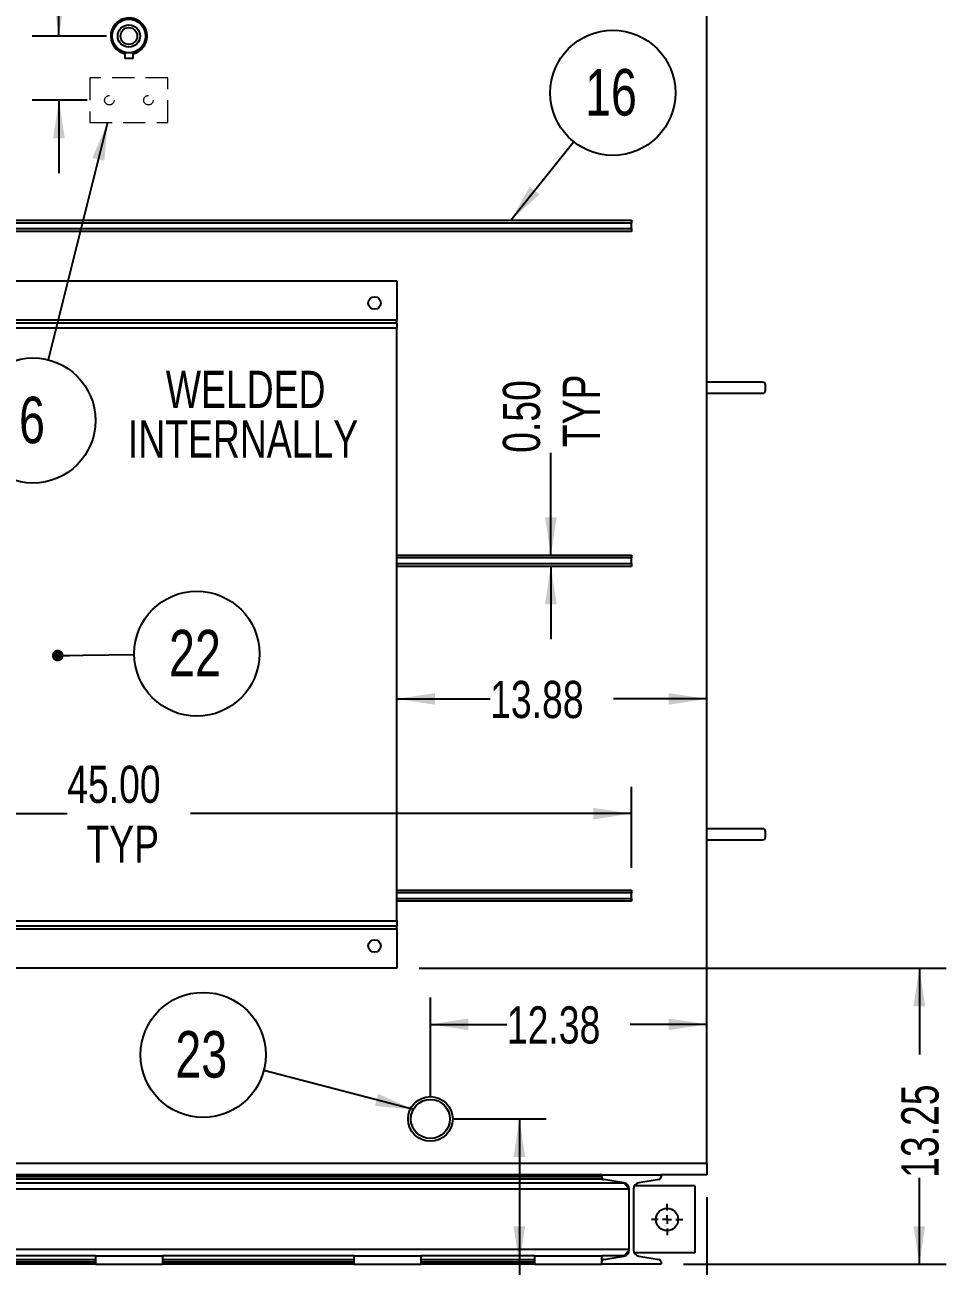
# Model space of a CAD drawing. Header units: inches. Extents: x 1 to 529, y 1 to 374.
# Drawn here: x 186.4 to 252.7, y 71.1 to 160 of the extents above; entities that cross this region are included whole.
import ezdxf

# ---------------------------------------------------------------- set-up
doc = ezdxf.new("R2010")
doc.units = ezdxf.units.IN
doc.header["$LTSCALE"] = 32
doc.header["$MEASUREMENT"] = 0
doc.linetypes.add('HIDDEN', pattern=[0.075, 0.05, -0.025])
doc.layers.add('FORMAT', color=7, linetype='Continuous')
doc.styles.add('SLDTEXTSTYLE0', font='TXT', dxfattribs={"width": 0.75})
doc.dimstyles.new('SLDDIMSTYLE0', dxfattribs={"dimtxt": 2.71875, "dimasz": 2.71875, "dimexe": 0, "dimexo": 0.0625, "dimgap": 0.679688, "dimtad": 0, "dimlfac": 0.625, "dimrnd": 1e-09, "dimzin": 4, "dimdsep": 46, "dimtxsty": 'SLDTEXTSTYLE0', "dimsah": 1, "dimcen": 0.09, "dimadec": 0, "dimazin": 1, "dimtfac": 1, "dimtofl": 0, "dimtmove": 0, "dimatfit": 3, "dimfxl": 0, "dimfrac": 2, "dimtolj": 1, "dimtzin": 12, "dimarcsym": 0})
doc.dimstyles.new('SLDDIMSTYLE1', dxfattribs={"dimtxt": 2.71875, "dimasz": 2.71875, "dimexe": 0, "dimexo": 0.0625, "dimgap": 0.679688, "dimtad": 0, "dimlfac": 0.625, "dimrnd": 1e-09, "dimzin": 12, "dimdsep": 46, "dimtxsty": 'SLDTEXTSTYLE0', "dimsah": 1, "dimcen": 0.09, "dimadec": 0, "dimazin": 3, "dimtfac": 1, "dimtofl": 0, "dimtmove": 0, "dimatfit": 3, "dimfxl": 0, "dimfrac": 2, "dimtolj": 1, "dimtzin": 12, "dimarcsym": 0})
doc.dimstyles.new('SLDDIMSTYLE3', dxfattribs={"dimtxt": 2.71875, "dimasz": 2.71875, "dimexe": 0, "dimexo": 0.0625, "dimgap": 0.679688, "dimtad": 0, "dimlfac": 0.625, "dimrnd": 1e-09, "dimzin": 12, "dimdsep": 46, "dimtxsty": 'SLDTEXTSTYLE0', "dimsah": 1, "dimcen": 0.09, "dimadec": 0, "dimazin": 3, "dimtfac": 1, "dimtmove": 0, "dimatfit": 0, "dimfxl": 0, "dimfrac": 2, "dimtolj": 1, "dimtzin": 12, "dimarcsym": 0})
doc.dimstyles.new('SLDDIMSTYLE4', dxfattribs={"dimtxt": 2.71875, "dimasz": 2.71875, "dimexe": 0, "dimexo": 0.0625, "dimgap": 0.679688, "dimtad": 0, "dimlfac": 0.625, "dimrnd": 1e-09, "dimzin": 0, "dimdsep": 46, "dimtxsty": 'SLDTEXTSTYLE0', "dimsah": 1, "dimcen": 0.09, "dimadec": 0, "dimazin": 0, "dimtfac": 1, "dimtmove": 0, "dimatfit": 0, "dimfxl": 0, "dimfrac": 2, "dimtolj": 1, "dimtzin": 12, "dimarcsym": 0})
doc.dimstyles.new('SLDDIMSTYLE5', dxfattribs={"dimtxt": 0.18, "dimasz": 2.71875, "dimexe": 0, "dimexo": 0.0625, "dimgap": 0, "dimtad": 0, "dimtih": 1, "dimtoh": 1, "dimdec": 0, "dimrnd": 1e-09, "dimzin": 0, "dimdsep": 46, "dimtxsty": 'Standard', "dimsah": 1, "dimcen": 0.09, "dimadec": 0, "dimazin": 0, "dimtfac": 2.71875, "dimtdec": 0, "dimtofl": 0, "dimtmove": 0, "dimatfit": 3, "dimfxl": 0, "dimfrac": 2, "dimtolj": 1, "dimtzin": 0, "dimarcsym": 0})
doc.dimstyles.new('SLDDIMSTYLE6', dxfattribs={"dimtxt": 0.18, "dimasz": 0.836538, "dimexe": 0, "dimexo": 0.0625, "dimgap": 0, "dimtad": 0, "dimtih": 1, "dimtoh": 1, "dimdec": 0, "dimrnd": 1e-09, "dimzin": 0, "dimdsep": 46, "dimtxsty": 'Standard', "dimblk1": 'DOT', "dimblk2": 'DOT', "dimsah": 1, "dimcen": 0.09, "dimadec": 0, "dimazin": 0, "dimtfac": 0.836538, "dimtdec": 0, "dimtofl": 0, "dimtmove": 0, "dimatfit": 3, "dimldrblk": 'DOT', "dimfxl": 0, "dimfrac": 2, "dimtolj": 1, "dimtzin": 0, "dimarcsym": 0})

# ---------------------------------------------------------------- blocks, each defined once
blk = doc.blocks.new('Drawing View39')
at = {"color": 7, "linetype": 'Continuous', "lineweight": 25}
for p, q in [((54.3, -106.215), (54.3, -2.215)), ((12.6, -26.615), (12.6, -27.015)), ((12.9, -26.615), (12.6, -26.615)), ((13.2, -26.615), (12.9, -26.615)), ((13.2, -27.015), (13.2, -26.615)), ((12.9, -27.015), (12.6, -27.015)), ((13.2, -27.015), (12.9, -27.015)), ((-23.1, -38.615), (48.9, -38.615)), ((48.9, -38.815), (-23.1, -38.815)), ((48.9, -38.615), (48.9, -38.815)), ((48.9, -39.215), (48.9, -38.815)), ((-23.1, -39.215), (48.9, -39.215)), ((48.9, -39.415), (-23.1, -39.415)), ((48.9, -39.215), (48.9, -39.415)), ((-6.3, -42.95), (32.1, -42.95)), ((32.1, -42.95), (32.1, -45.783)), ((32.1, -45.783), (-6.3, -45.783)), ((32.1, -45.983), (-6.3, -45.983)), ((32.1, -45.983), (32.1, -45.783)), ((32.1, -45.983), (32.1, -46.35)), ((32.1, -46.35), (-6.3, -46.35)), ((32.1, -88.815), (32.1, -46.35)), ((58.3, -50.215), (54.3, -50.215)), ((58.5, -50.815), (58.5, -50.415)), ((54.3, -51.015), (58.3, -51.015)), ((32.1, -62.615), (48.9, -62.615)), ((48.9, -62.815), (32.1, -62.815)), ((48.9, -62.615), (48.9, -62.815)), ((48.9, -63.215), (48.9, -62.815)), ((32.1, -63.215), (48.9, -63.215)), ((48.9, -63.415), (32.1, -63.415)), ((48.9, -63.215), (48.9, -63.415)), ((58.3, -82.215), (54.3, -82.215)), ((58.5, -82.815), (58.5, -82.415)), ((54.3, -83.015), (58.3, -83.015)), ((32.1, -86.615), (48.9, -86.615)), ((48.9, -86.815), (32.1, -86.815)), ((48.9, -86.615), (48.9, -86.815)), ((48.9, -87.215), (48.9, -86.815)), ((32.1, -87.215), (48.9, -87.215)), ((48.9, -87.415), (32.1, -87.415)), ((48.9, -87.215), (48.9, -87.415)), ((-6.3, -88.815), (32.1, -88.815)), ((32.1, -88.815), (32.1, -89.183)), ((-6.3, -89.183), (32.1, -89.183)), ((-6.3, -89.383), (32.1, -89.383)), ((32.1, -89.383), (32.1, -89.183)), ((32.1, -89.383), (32.1, -92.215)), ((32.1, -92.215), (-6.3, -92.215)), ((54.3, -106.215), (-28.5, -106.215)), ((54.3, -106.215), (54.3, -107.015)), ((48.382, -107.613), (-22.582, -107.613)), ((46.813, -107.327), (-21.013, -107.327)), ((46.77, -107.015), (-20.97, -107.015)), ((46.77, -107.153), (-20.97, -107.153)), ((46.77, -107.015), (51.03, -107.015)), ((46.77, -107.17), (46.77, -107.015)), ((46.77, -107.17), (46.77, -107.319)), ((46.77, -107.319), (46.813, -107.327)), ((46.813, -107.327), (46.917, -107.344)), ((48.358, -107.584), (46.917, -107.344)), ((48.382, -107.613), (48.358, -107.584)), ((48.746, -108.042), (48.382, -107.613)), ((50.883, -107.344), (49.442, -107.584)), ((51.03, -107.015), (51.03, -107.17)), ((54.3, -107.015), (51.03, -107.015)), ((48.746, -108.055), (-22.946, -108.055)), ((48.746, -112.389), (48.746, -108.042)), ((49.054, -108.042), (49.054, -112.389)), ((53.454, -107.815), (49.113, -107.815)), ((53.454, -107.815), (53.454, -112.615)), ((48.746, -112.375), (-22.946, -112.375)), ((10.5, -112.817), (-3.21, -112.817)), ((10.5, -112.815), (10.5, -113.415)), ((10.5, -112.815), (15.3, -112.815)), ((15.3, -112.815), (15.3, -113.415)), ((29.01, -112.817), (15.3, -112.817)), ((29.01, -112.815), (29.01, -113.415)), ((29.01, -112.815), (33.81, -112.815)), ((33.81, -112.815), (33.81, -113.415)), ((41.97, -112.817), (33.81, -112.817)), ((41.97, -113.415), (41.97, -112.815)), ((41.97, -112.815), (46.77, -112.815)), ((46.77, -113.415), (46.77, -112.815)), ((48.382, -112.817), (46.77, -112.817)), ((46.917, -113.087), (48.358, -112.846)), ((48.358, -112.846), (48.382, -112.817)), ((48.382, -112.817), (48.746, -112.389)), ((53.454, -112.615), (49.113, -112.615)), ((49.442, -112.846), (50.883, -113.087)), ((10.5, -113.104), (-3.21, -113.104)), ((10.5, -113.277), (-3.21, -113.277)), ((10.5, -113.415), (-3.21, -113.415)), ((10.5, -113.415), (15.3, -113.415)), ((29.01, -113.104), (15.3, -113.104)), ((29.01, -113.277), (15.3, -113.277)), ((29.01, -113.415), (15.3, -113.415)), ((29.01, -113.415), (33.81, -113.415)), ((41.97, -113.104), (33.81, -113.104)), ((41.97, -113.277), (33.81, -113.277)), ((41.97, -113.415), (33.81, -113.415)), ((41.97, -113.415), (46.77, -113.415)), ((46.813, -113.104), (46.77, -113.111)), ((46.813, -113.104), (46.77, -113.104)), ((46.77, -113.415), (46.77, -113.26)), ((51.03, -113.415), (46.77, -113.415)), ((46.917, -113.087), (46.813, -113.104)), ((51.03, -113.26), (51.03, -113.415))]:
    blk.add_line(p, q, dxfattribs=at)
at = {"color": 7, "linetype": 'HIDDEN', "lineweight": 18}
for p, q in [((15.7, -28.415), (10.1, -28.415)), ((10.1, -28.415), (10.1, -31.615)), ((15.7, -28.415), (10.1, -28.415)), ((10.1, -28.415), (10.1, -31.615)), ((15.7, -31.615), (15.7, -28.415)), ((15.7, -31.615), (15.7, -28.415)), ((10.1, -31.615), (15.7, -31.615)), ((10.1, -31.615), (15.7, -31.615))]:
    blk.add_line(p, q, dxfattribs=at)
at = {"color": 7, "linetype": 'Continuous', "lineweight": 25}
for centre, radius in [((12.9, -25.415), 1.2), ((12.9, -25.415), 0.8), ((12.9, -25.415), 0.6), ((30.5, -44.55), 0.448), ((30.5, -90.615), 0.448), ((34.5, -103.015), 1.6), ((34.5, -103.015), 1.4), ((51.454, -110.215), 0.8)]:
    blk.add_circle(centre, radius, dxfattribs=at)
at = {"color": 7, "linetype": 'HIDDEN', "lineweight": 18}
for centre in [(11.5, -30.015), (11.5, -30.015), (14.3, -30.015), (14.3, -30.015)]:
    blk.add_circle(centre, 0.338, dxfattribs=at)
at = {"color": 7, "linetype": 'Continuous', "lineweight": 25}
for centre, radius, start, end in [((12.9, -25.415), 1.3, 0, 256.65764), ((12.9, -25.415), 1.3, 283.34236, 0), ((58.3, -50.415), 0.2, 0, 90), ((58.3, -50.815), 0.2, 270, 0), ((58.3, -82.415), 0.2, 0, 90), ((58.3, -82.815), 0.2, 270, 0), ((46.946, -107.17), 0.176, 180, 260.537), ((48.282, -108.042), 0.464, 0, 80.537), ((49.518, -108.042), 0.464, 99.463, 180), ((50.854, -107.17), 0.176, 279.463, 0), ((48.282, -112.389), 0.464, 279.463, 0), ((49.518, -112.389), 0.464, 180, 260.537), ((46.946, -113.26), 0.176, 99.463, 180), ((50.854, -113.26), 0.176, 0, 80.537)]:
    blk.add_arc(centre, radius, start, end, dxfattribs=at)
blk = doc.blocks.new('_D_1')
at = {"layer": 'FORMAT'}
for p, q in [((152.493, 76.008), (152.493, 56.689)), ((235.293, 76.008), (235.293, 56.689)), ((152.493, 58.609), (189.473, 58.609)), ((235.293, 58.609), (198.313, 58.609))]:
    blk.add_line(p, q, dxfattribs=at)
for points in [[(152.493, 58.609), (155.212, 58.191), (155.212, 59.028)], [(235.293, 58.609), (232.574, 59.028), (232.574, 58.191)]]:
    blk.add_solid(points, dxfattribs=at)
at = {"layer": 'FORMAT', "insert": (189.473, 59.901), "char_height": 2.6667, "attachment_point": 1, "style": 'SLDTEXTSTYLE0'}
blk.add_mtext('51.75', dxfattribs=at)
blk = doc.blocks.new('_D_9')
at = {"layer": 'FORMAT'}
for p, q in [((157.893, 99.608), (157.893, 105.409)), ((229.893, 99.608), (229.893, 105.409)), ((157.893, 103.489), (189.473, 103.489)), ((229.893, 103.489), (198.313, 103.489))]:
    blk.add_line(p, q, dxfattribs=at)
for points in [[(157.893, 103.489), (160.612, 103.071), (160.612, 103.907)], [(229.893, 103.489), (227.174, 103.907), (227.174, 103.071)]]:
    blk.add_solid(points, dxfattribs=at)
at = {"layer": 'FORMAT', "char_height": 2.6667, "attachment_point": 1, "style": 'SLDTEXTSTYLE0'}
for s, insert in [('45.00', (189.473, 106.926)), ('TYP', (190.851, 102.635))]:
    blk.add_mtext(s, dxfattribs=dict(at, insert=insert))
blk = doc.blocks.new('_D_11')
at = {"layer": 'FORMAT'}
for p, q in [((213.093, 111.712), (219.773, 111.712)), ((235.293, 111.712), (228.613, 111.712))]:
    blk.add_line(p, q, dxfattribs=at)
for points in [[(213.093, 111.712), (215.812, 111.294), (215.812, 112.13)], [(235.293, 111.712), (232.574, 112.13), (232.574, 111.294)]]:
    blk.add_solid(points, dxfattribs=at)
at = {"layer": 'FORMAT', "insert": (219.773, 113.004), "char_height": 2.6667, "attachment_point": 1, "style": 'SLDTEXTSTYLE0'}
blk.add_mtext('13.88', dxfattribs=at)
blk = doc.blocks.new('_D_12')
at = {"layer": 'FORMAT'}
for p, q in [((214.693, 92.408), (252.441, 92.408)), ((250.521, 92.408), (250.521, 86.227)), ((250.521, 71.208), (250.521, 77.388)), ((233.623, 71.208), (252.441, 71.208))]:
    blk.add_line(p, q, dxfattribs=at)
for points in [[(250.521, 92.408), (250.103, 89.689), (250.939, 89.689)], [(250.521, 71.208), (250.939, 73.926), (250.103, 73.926)]]:
    blk.add_solid(points, dxfattribs=at)
at = {"layer": 'FORMAT', "insert": (249.229, 77.388), "char_height": 2.6667, "attachment_point": 1, "rotation": 90, "style": 'SLDTEXTSTYLE0'}
blk.add_mtext('13.25', dxfattribs=at)
blk = doc.blocks.new('_D_15')
at = {"layer": 'FORMAT'}
for p, q in [((215.493, 83.208), (215.493, 90.308)), ((215.493, 88.388), (220.973, 88.388)), ((235.293, 88.388), (229.813, 88.388))]:
    blk.add_line(p, q, dxfattribs=at)
for points in [[(215.493, 88.388), (218.212, 87.969), (218.212, 88.806)], [(235.293, 88.388), (232.574, 88.806), (232.574, 87.969)]]:
    blk.add_solid(points, dxfattribs=at)
at = {"layer": 'FORMAT', "insert": (220.973, 89.679), "char_height": 2.6667, "attachment_point": 1, "style": 'SLDTEXTSTYLE0'}
blk.add_mtext('12.38', dxfattribs=at)
blk = doc.blocks.new('_D_16')
at = {"layer": 'FORMAT'}
for p, q in [((217.093, 81.608), (223.786, 81.608)), ((221.866, 81.608), (221.866, 71.208)), ((221.866, 71.208), (221.866, 67.584))]:
    blk.add_line(p, q, dxfattribs=at)
for points in [[(221.866, 81.608), (221.447, 78.889), (222.284, 78.889)], [(221.866, 71.208), (222.284, 73.926), (221.447, 73.926)]]:
    blk.add_solid(points, dxfattribs=at)
at = {"layer": 'FORMAT', "insert": (220.574, 60.685), "char_height": 2.6667, "attachment_point": 1, "rotation": 90, "style": 'SLDTEXTSTYLE0'}
blk.add_mtext('6.50', dxfattribs=at)
blk = doc.blocks.new('_D_17')
at = {"layer": 'FORMAT'}
for p, q in [((224.12, 122.008), (224.12, 129.342)), ((224.12, 121.208), (224.12, 115.979))]:
    blk.add_line(p, q, dxfattribs=at)
for points in [[(224.12, 122.008), (224.538, 124.726), (223.701, 124.726)], [(224.12, 121.208), (223.701, 118.489), (224.538, 118.489)]]:
    blk.add_solid(points, dxfattribs=at)
at = {"layer": 'FORMAT', "char_height": 2.6667, "attachment_point": 1, "rotation": 90, "style": 'SLDTEXTSTYLE0'}
for s, insert in [('0.50', (220.682, 129.342)), ('TYP', (224.973, 129.749))]:
    blk.add_mtext(s, dxfattribs=dict(at, insert=insert))
blk = doc.blocks.new('_D_20')
at = {"layer": 'FORMAT'}
for p, q in [((188.881, 159.208), (188.881, 165.088)), ((192.293, 159.208), (186.961, 159.208)), ((190.893, 154.608), (186.961, 154.608)), ((188.881, 154.608), (188.881, 149.379))]:
    blk.add_line(p, q, dxfattribs=at)
for points in [[(188.881, 159.208), (189.299, 161.926), (188.463, 161.926)], [(188.881, 154.608), (188.463, 151.889), (189.299, 151.889)]]:
    blk.add_solid(points, dxfattribs=at)
at = {"layer": 'FORMAT', "insert": (187.589, 165.088), "char_height": 2.6667, "attachment_point": 1, "rotation": 90, "style": 'SLDTEXTSTYLE0'}
blk.add_mtext('2.88', dxfattribs=at)
blk = doc.blocks.new('SW_NOTE_0_12')
at = {"layer": 'FORMAT', "color": 0, "char_height": 2.6667, "attachment_point": 2, "style": 'SLDTEXTSTYLE0'}
for s, insert in [('WELDED', (6.625, 3.438)), ('INTERNALLY', (6.438, -0.118))]:
    blk.add_mtext(s, dxfattribs=dict(at, insert=insert))
blk = doc.blocks.new('SW_NOTE_0_13')
at = {"layer": 'FORMAT', "color": 0}
blk.add_circle((4.481, 0.06), 4.481, dxfattribs=at)
at = {"layer": 'FORMAT', "color": 0, "insert": (4.346, 1.764), "char_height": 3.3333, "attachment_point": 2, "style": 'SLDTEXTSTYLE0'}
blk.add_mtext('22', dxfattribs=at)
blk = doc.blocks.new('_Dot')
at = {"color": 0, "linetype": 'ByBlock', "lineweight": -2}
blk.add_line((-0.5, 0), (-1, 0), dxfattribs=at)
at = {"color": 0, "linetype": 'ByBlock', "const_width": 0.5}
blk.add_lwpolyline([(-0.25, 0, 1), (0.25, 0, 1)], format="xyb", close=True, dxfattribs=at)
blk = doc.blocks.new('SW_NOTE_0_15')
at = {"layer": 'FORMAT', "color": 0}
blk.add_circle((-1.088, -4.347), 4.481, dxfattribs=at)
at = {"layer": 'FORMAT', "color": 0, "insert": (-1.155, -2.643), "char_height": 3.333, "attachment_point": 2, "style": 'SLDTEXTSTYLE0'}
blk.add_mtext('6', dxfattribs=at)
blk = doc.blocks.new('SW_NOTE_0_17')
at = {"layer": 'FORMAT', "color": 0}
blk.add_circle((-4.337, 1.126), 4.481, dxfattribs=at)
at = {"layer": 'FORMAT', "color": 0, "insert": (-4.471, 2.83), "char_height": 3.3333, "attachment_point": 2, "style": 'SLDTEXTSTYLE0'}
blk.add_mtext('23', dxfattribs=at)
blk = doc.blocks.new('SW_NOTE_0_18')
at = {"layer": 'FORMAT', "color": 0}
blk.add_circle((2.799, 3.499), 4.481, dxfattribs=at)
at = {"layer": 'FORMAT', "color": 0, "insert": (2.665, 5.203), "char_height": 3.3333, "attachment_point": 2, "style": 'SLDTEXTSTYLE0'}
blk.add_mtext('16', dxfattribs=at)
blk = doc.blocks.new('SW_CENTERMARKSYMBOL_1')
at = {"layer": 'FORMAT', "color": 0, "linetype": 'Continuous'}
for p, q in [((0, 0.64), (0, 1.12)), ((-0.64, 0), (-1.12, 0)), ((0, 0), (-0.32, 0)), ((0, 0), (0, 0.32)), ((0, 0), (0, -0.32)), ((0, 0), (0.32, 0)), ((0.64, 0), (1.12, 0)), ((0, -0.64), (0, -1.12))]:
    blk.add_line(p, q, dxfattribs=at)

msp = doc.modelspace()

# ---------------------------------------------------------------- block references
at = {"color": 7, "linetype": 'Continuous', "lineweight": 25}
msp.add_blockref('Drawing View39', (180.993, 184.623), dxfattribs=at)
at = {"layer": 'FORMAT'}
for name, p in [('SW_NOTE_0_18', (225.764, 151.64)), ('SW_NOTE_0_15', (188.108, 136.005)), ('SW_NOTE_0_12', (195.632, 131.787)), ('SW_NOTE_0_13', (194.28, 114.891)), ('SW_NOTE_0_17', (203.549, 85.076))]:
    msp.add_blockref(name, p, dxfattribs=at)
at = {"layer": 'FORMAT', "linetype": 'Continuous'}
msp.add_blockref('SW_CENTERMARKSYMBOL_1', (232.447, 74.408), dxfattribs=at)

# ---------------------------------------------------------------- dimensions: what is measured, and where the dimension line sits
at = {"layer": 'FORMAT'}
for base, p1, p2, dimstyle, picture, middle in [((188.881084783, 154.607724094), (193.893026636, 159.207724094), (192.493026636, 154.607724094), 'SLDDIMSTYLE3', '_D_20', (188.881084783, 168.537261178)), ((250.521, 71.208), (213.093, 92.408), (232.023, 71.208), 'SLDDIMSTYLE1', '_D_12', (250.521, 81.808)), ((221.866, 71.208), (215.493, 81.608), (232.023, 71.208), 'SLDDIMSTYLE0', '_D_16', (221.866, 64.135))]:
    dim = msp.add_linear_dim(base=base, p1=p1, p2=p2, angle=90, dimstyle=dimstyle, dxfattribs=at)
    dim.commit()
    dim.dimension.update_dxf_attribs({"geometry": picture, "text_midpoint": middle, "dimtype": 160})
for base, p1, p2, angle, dimstyle, picture, middle in [((224.12, 121.208), (229.893, 122.008), (229.893, 121.208), 90, 'SLDDIMSTYLE4', '_D_17', (224.12, 132.791)), ((229.893, 103.489), (157.893, 98.008), (229.893, 98.008), 0, 'SLDDIMSTYLE0', '_D_9', (193.893, 103.489))]:
    dim = msp.add_linear_dim(base=base, p1=p1, p2=p2, angle=angle, text='<>\\PTYP', dimstyle=dimstyle, dxfattribs=at)
    dim.commit()
    dim.dimension.update_dxf_attribs({"geometry": picture, "text_midpoint": middle, "dimtype": 160})
for base, p1, p2, picture, middle in [((235.293026636, 111.712106286), (213.093026636, 95.240364094), (235.293026636, 77.607724094), '_D_11', (224.193026636, 111.712106286)), ((235.293026636, 88.387584634), (215.493026636, 81.607724094), (235.293026636, 77.607724094), '_D_15', (225.393026636, 88.387584634)), ((235.293, 58.609), (152.493, 77.608), (235.293, 77.608), '_D_1', (193.893, 58.609))]:
    dim = msp.add_linear_dim(base=base, p1=p1, p2=p2, dimstyle='SLDDIMSTYLE1', dxfattribs=at)
    dim.commit()
    dim.dimension.update_dxf_attribs({"geometry": picture, "text_midpoint": middle, "dimtype": 160})

# ---------------------------------------------------------------- leaders
for points, dimstyle in [([(192.365, 153.008), (188.108, 136.005)], 'SLDDIMSTYLE5'), ([(221.258, 146.008), (225.764, 151.64)], 'SLDDIMSTYLE5'), ([(188.797, 114.818), (194.28, 114.891)], 'SLDDIMSTYLE6'), ([(214.272, 82.292), (203.549, 85.076)], 'SLDDIMSTYLE5')]:
    msp.add_leader(points, dimstyle=dimstyle, dxfattribs=at)

doc.saveas('drawing.dxf')
